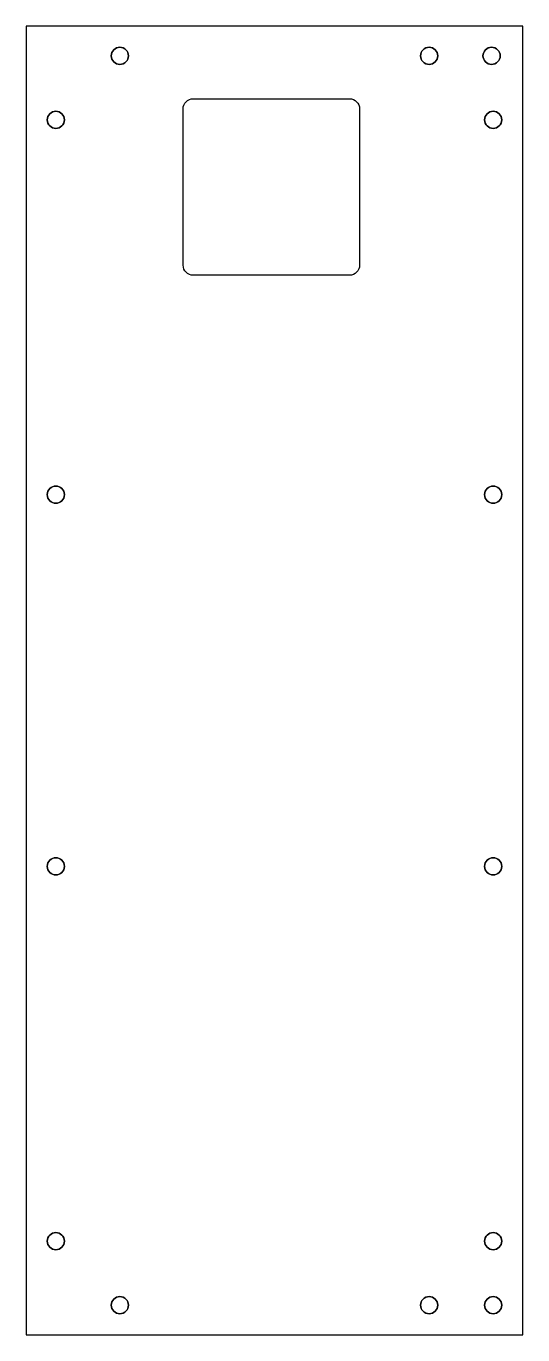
# Model space of a CAD drawing. Header units: millimetres. Extents: x 260 to 419, y -361 to 58.
import ezdxf

# ---------------------------------------------------------------- set-up
doc = ezdxf.new("R2010")
doc.units = ezdxf.units.MM
doc.layers.get('0').update_dxf_attribs({"linetype": 'CONTINUOUS'})

msp = doc.modelspace()

# ---------------------------------------------------------------- linework, layer by layer
msp.add_lwpolyline([(259.5, 58.5), (259.5, -360.5), (418.5, -360.5), (418.5, 58.5)], close=True)
msp.add_lwpolyline([(259.5, 58.5), (259.5, -360.5), (418.5, -360.5), (418.5, 58.5)], close=True)
msp.add_lwpolyline([(366.25, 32), (366.25, -18, -0.414214), (363, -21.25), (313, -21.25, -0.414212), (309.75, -18), (309.75, 32, -0.414214), (313, 35.25), (363, 35.25, -0.414213)], format="xyb", close=True)
msp.add_lwpolyline([(366.25, 32), (366.25, -18, -0.414214), (363, -21.25), (313, -21.25, -0.414212), (309.75, -18), (309.75, 32, -0.414214), (313, 35.25), (363, 35.25, -0.414213)], format="xyb", close=True)
at = {"extrusion": (-8.88178e-17, -1.97215e-31, -1)}
for centre in [(-289.5, 49), (-269, 28.5), (-269, -91.5), (-269, -210.5), (-269, -330.5), (-289.5, -351)]:
    msp.add_circle(centre, 2.75, dxfattribs=at)
for centre in [(289.5, 49), (388.5, 49), (408.5, 49), (269, 28.5), (409, 28.5), (269, -91.5), (409, -91.5), (269, -210.5), (409, -210.5), (269, -330.5), (409, -330.5), (289.5, -351), (388.5, -351), (409, -351)]:
    msp.add_circle(centre, 2.75)
at = {"extrusion": (-8.60394e-50, -1.97215e-31, -1)}
for centre in [(-388.5, 49), (-409, 28.5)]:
    msp.add_circle(centre, 2.75, dxfattribs=at)
at = {"extrusion": (5.79342e-47, -1.97215e-31, -1)}
msp.add_circle((-408.5, 49), 2.75, dxfattribs=at)
at = {"extrusion": (-6.89337e-50, -1.97215e-31, -1)}
for centre in [(-409, -91.5), (-409, -210.5)]:
    msp.add_circle(centre, 2.75, dxfattribs=at)
at = {"extrusion": (-1.37357e-49, -1.97215e-31, -1)}
for centre in [(-409, -330.5), (-388.5, -351)]:
    msp.add_circle(centre, 2.75, dxfattribs=at)
at = {"extrusion": (-6.35835e-52, -1.97215e-31, -1)}
msp.add_circle((-409, -351), 2.75, dxfattribs=at)

doc.saveas('drawing.dxf')
